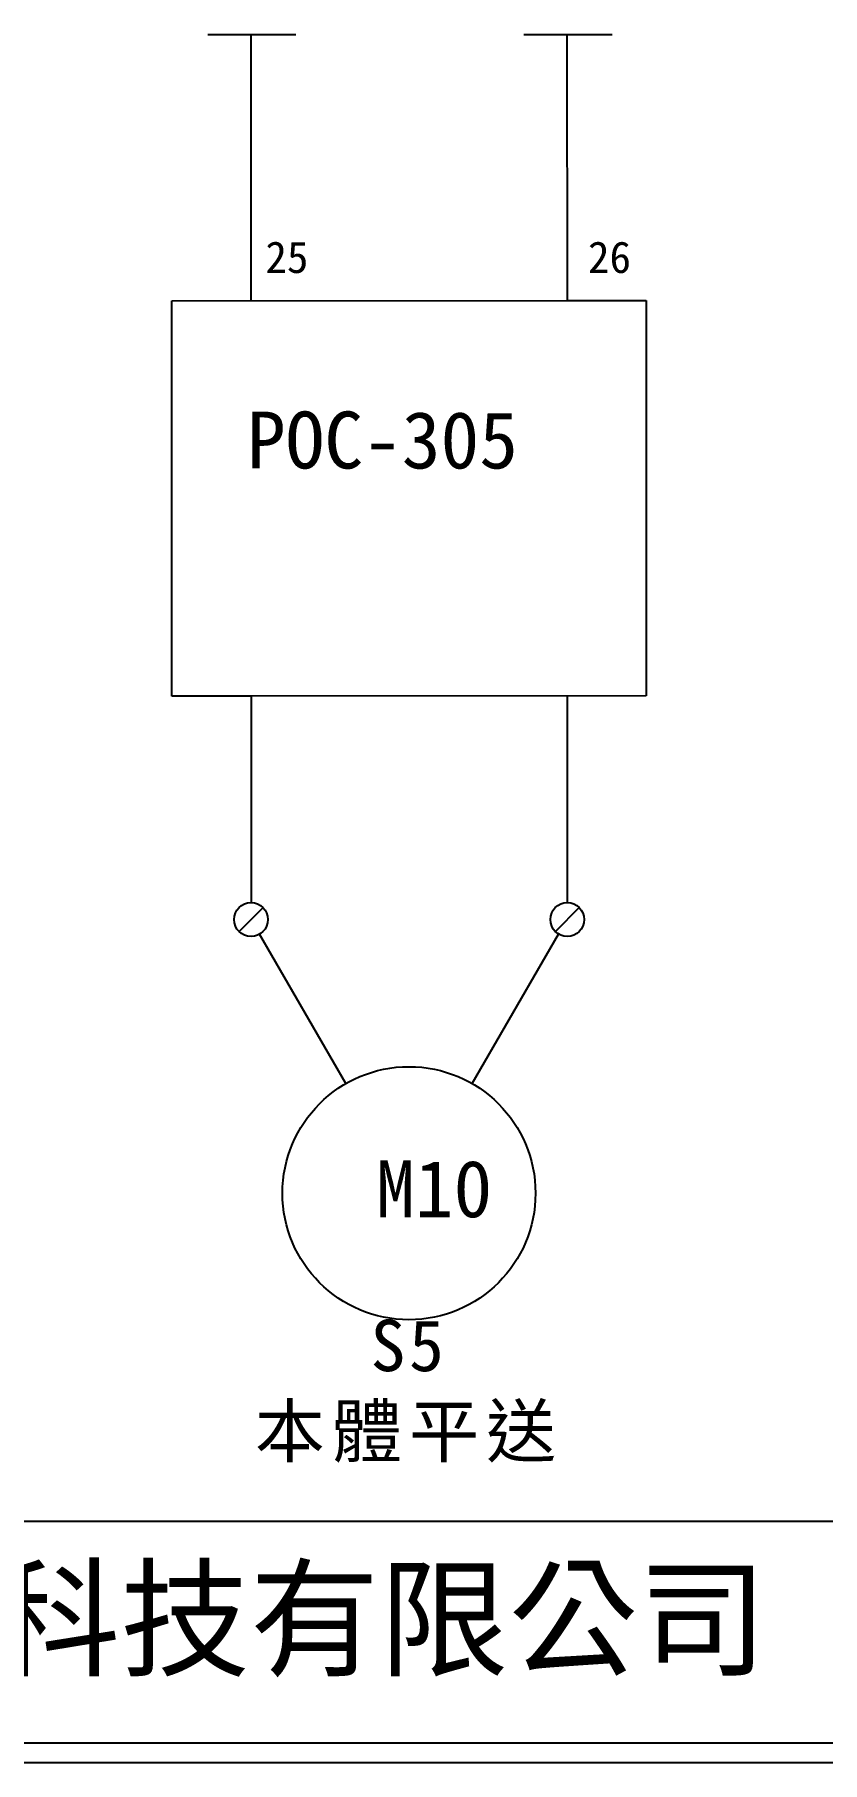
# Model space of a CAD drawing. Extents: x 10 to 297, y 3 to 207.
# Drawn here: x 92.3 to 142.1, y 3 to 112.2 of the extents above; entities that cross this region are included whole.
import ezdxf

# ---------------------------------------------------------------- set-up
doc = ezdxf.new("R2010")
doc.units = 0
doc.layers.get('0').update_dxf_attribs({"linetype": 'CONTINUOUS'})
doc.layers.add('圖框層', color=7, linetype='CONTINUOUS')
doc.layers.add('標尺寸層', color=3, linetype='CONTINUOUS')
doc.styles.add('STSL', font='kaiu.ttf')
doc.styles.add('標楷體', font='kaiu.ttf')

msp = doc.modelspace()

# ---------------------------------------------------------------- linework, layer by layer
for p, q in [((125.97, 70.43), (125.97, 57.36)), ((106.73, 57.05), (105.22, 55.53)), ((126.73, 57.05), (125.22, 55.53)), ((111.96, 45.92), (106.51, 55.36)), ((119.96, 45.92), (125.42, 55.37))]:
    msp.add_line(p, q)
for centre, radius in [((105.97, 56.29), 1.07), ((125.97, 56.29), 1.07), ((115.96, 38.99), 8)]:
    msp.add_circle(centre, radius)
at = {"layer": '圖框層', "color": 7}
for p, q in [((11.25, 18.25), (295.75, 18.25)), ((11.25, 4.25), (295.75, 4.25)), ((10, 3), (297, 3))]:
    msp.add_line(p, q, dxfattribs=at)
at = {"layer": '標尺寸層', "color": 7}
for p, q in [((103.23, 112.24), (108.8, 112.24)), ((105.96, 112.24), (105.96, 95.42)), ((123.23, 112.24), (128.8, 112.24)), ((125.95, 112.24), (125.97, 95.43)), ((100.97, 95.42), (125.96, 95.43)), ((100.97, 70.42), (100.97, 95.42)), ((125.96, 95.43), (130.96, 95.43)), ((130.96, 95.43), (130.96, 70.43)), ((105.97, 70.42), (100.97, 70.42)), ((130.96, 70.43), (105.97, 70.42)), ((105.97, 70.42), (105.97, 57.36))]:
    msp.add_line(p, q, dxfattribs=at)

# ---------------------------------------------------------------- texts
at = {"color": 0, "insert": (115.96, 30.99), "char_height": 3.25, "width": 24.1454, "attachment_point": 2, "style": '標楷體'}
msp.add_mtext('{\\T1.1;S5\\P本體平送}', dxfattribs=at)
at = {"layer": '圖框層', "color": 4, "style": 'STSL'}
for s, height, p in [('25', 2, (106.88, 97.17)), ('26', 2, (127.28, 97.17)), ('POC-305', 3.6, (105.71, 84.81)), ('M10', 3.6, (113.88, 37.47)), ('泓陞自動化科技有限公司', 6, (48.6, 9.08))]:
    msp.add_text(s, height=height, dxfattribs=at).set_placement(p)

doc.saveas('drawing.dxf')
